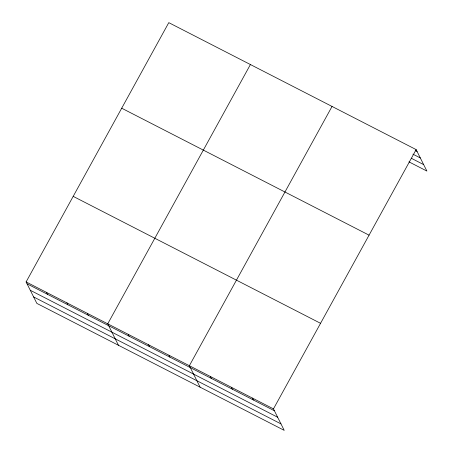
<?xml version="1.0" encoding="UTF-8"?>
<svg xmlns="http://www.w3.org/2000/svg" width="453" height="453" viewBox="0 0 453 453"><rect width="100%" height="100%" fill="white"/><g stroke="black" fill="none" stroke-linecap="round" stroke-linejoin="round"><path stroke-width="0.68" d="M26.11 281.93L273.465 408.883L284.212 430.35L36.857 303.397L26.11 281.93L168.788 22.65L416.143 149.603L426.89 171.07L408.957 161.863M250.413 64.541L107.735 323.827L118.482 345.294M332.043 106.438L189.365 365.718L200.113 387.185M273.465 408.883L416.143 149.603M415.237 150.538L417.088 151.495M412.904 154.145L420.327 157.95M411.29 158.261L423.657 164.609M121.704 108.21L369.059 235.164M73.193 196.37L320.548 323.317M27.055 283.821L274.41 410.775M30.289 290.282L277.644 417.236M33.624 296.942L280.979 423.889M252.44 398.091L253.386 399.982M231.415 387.304L232.361 389.195M210.39 376.511L211.336 378.402M168.958 355.248L169.903 357.14M148.55 344.773L149.496 346.664M128.142 334.297L129.088 336.188M87.327 313.351L88.273 315.243M66.919 302.881L67.871 304.773M46.512 292.406L47.463 294.297"/></g></svg>
